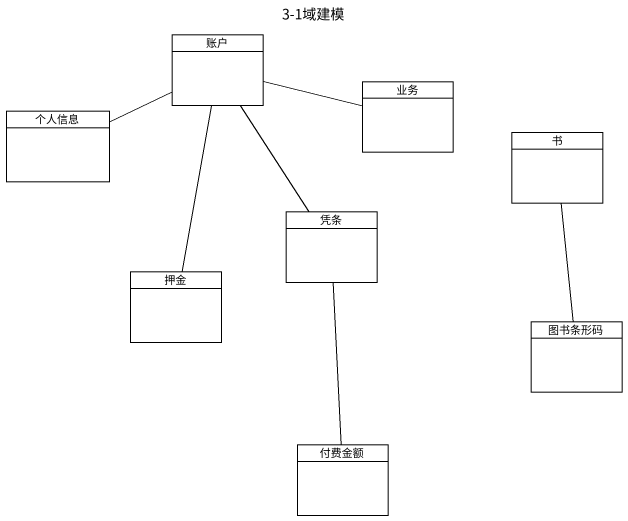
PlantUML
@startuml
title 3-1域建模
hide circle
hide empty members
class 账户
class 业务
class 个人信息
class 书
class 凭条
class 押金
class 图书条形码
class 付费金额
账户 -right- 业务
账户 -left- 个人信息
账户 -- 凭条
账户 -- 押金
书 -- 图书条形码
凭条 -- 付费金额
@enduml
